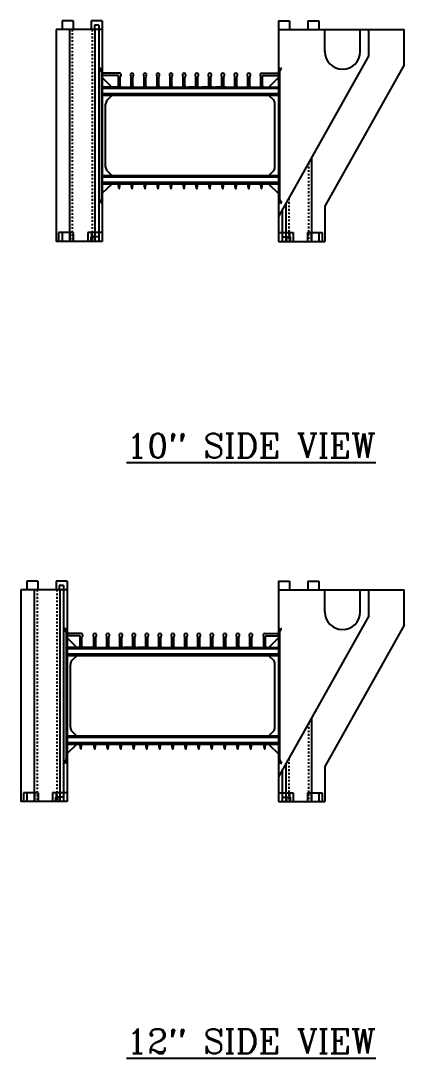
# Model space of a CAD drawing. Header units: inches. Extents: x 436 to 523, y 56 to 176.
# Drawn here: x 436 to 457.8, y 55.8 to 114.6 of the extents above; entities that cross this region are included whole.
import ezdxf

# ---------------------------------------------------------------- set-up
doc = ezdxf.new("R2010")
doc.units = ezdxf.units.IN
doc.header["$MEASUREMENT"] = 0
doc.linetypes.add('DASHED2', pattern=[0.375, 0.25, -0.125])
for name, color, linetype in [('LAYER 12', 12, 'Continuous'), ('LAYER 2', 2, 'Continuous'), ('LAYER 7', 7, 'Continuous')]:
    doc.layers.add(name, color=color, linetype=linetype)
doc.styles.add('ROMAN C', font='romanc.shx', dxfattribs={"height": 0.0938})

msp = doc.modelspace()

# ---------------------------------------------------------------- linework, layer by layer
at = {"layer": 'LAYER 12'}
for p, q in [((438.39566, 114.61827), (438.39566, 114.11827)), ((439.02066, 114.61827), (438.39566, 114.61827)), ((438.39566, 114.61827), (438.39566, 114.11827)), ((439.02066, 114.61827), (438.39566, 114.61827)), ((438.81066, 114.11827), (438.81066, 102.11827)), ((439.02066, 114.61827), (439.02066, 114.11827)), ((439.02066, 114.61827), (439.02066, 114.11827)), ((440.04566, 114.61827), (440.04566, 114.11827)), ((440.67066, 114.61827), (440.04566, 114.61827)), ((440.04566, 114.61827), (440.04566, 114.11827)), ((440.67066, 114.61827), (440.04566, 114.61827)), ((440.22066, 114.36827), (440.22066, 114.11827)), ((440.47066, 114.36827), (440.22066, 114.36827)), ((440.22066, 114.36827), (440.22066, 114.11827)), ((440.47066, 114.36827), (440.22066, 114.36827)), ((440.25566, 114.11827), (440.25566, 102.11827)), ((440.47066, 114.36827), (440.47066, 102.11827)), ((440.47066, 114.36827), (440.47066, 114.11827)), ((440.67066, 114.61827), (440.67066, 114.11827)), ((450.67066, 114.61827), (451.29566, 114.61827)), ((450.67066, 114.61827), (450.67066, 114.11827)), ((450.67066, 114.61827), (451.29566, 114.61827)), ((451.29566, 114.61827), (451.29566, 114.11827)), ((451.29566, 114.61827), (451.29566, 114.11827)), ((452.32066, 114.61827), (452.32066, 114.11827)), ((452.32066, 114.61827), (452.94566, 114.61827)), ((452.32066, 114.61827), (452.32066, 114.11827)), ((452.32066, 114.61827), (452.94566, 114.61827)), ((452.94566, 114.61827), (452.94566, 114.11827)), ((452.94566, 114.61827), (452.94566, 114.11827)), ((440.54566, 111.95879), (440.50816, 111.93714)), ((440.62066, 111.74228), (440.50816, 111.93714)), ((440.67066, 111.74228), (440.54566, 111.95879)), ((440.62066, 111.74228), (440.62066, 104.49425)), ((440.67066, 111.74228), (440.67066, 104.49425)), ((450.67066, 111.74228), (450.79566, 111.95879)), ((450.67066, 111.74228), (450.67066, 104.49425)), ((450.72066, 111.74228), (450.83316, 111.93714)), ((450.72066, 111.74228), (450.72066, 104.49425)), ((450.79566, 111.95879), (450.83316, 111.93714)), ((441.65118, 111.64228), (440.67066, 111.64228)), ((441.58316, 111.51728), (440.67066, 111.51728)), ((441.22066, 110.86296), (440.67066, 111.39322)), ((441.58316, 110.91296), (441.58316, 111.51728)), ((441.68316, 110.91296), (441.68316, 111.43085)), ((442.30816, 110.91296), (442.30816, 111.43085)), ((442.40816, 110.91296), (442.40816, 111.43085)), ((443.04566, 110.91296), (443.04566, 111.43085)), ((443.14566, 110.91296), (443.14566, 111.43085)), ((443.78316, 110.91296), (443.78316, 111.43085)), ((443.88316, 110.91296), (443.88316, 111.43085)), ((444.52066, 110.91296), (444.52066, 111.43085)), ((444.62066, 110.91296), (444.62066, 111.43085)), ((445.25816, 110.91296), (445.25816, 111.43085)), ((445.35816, 110.91296), (445.35816, 111.43085)), ((445.98316, 110.91296), (445.98316, 111.43085)), ((446.08316, 110.91296), (446.08316, 111.43085)), ((446.72066, 110.91296), (446.72066, 111.43085)), ((446.82066, 110.91296), (446.82066, 111.43085)), ((447.45816, 110.91296), (447.45816, 111.43085)), ((447.55816, 110.91296), (447.55816, 111.43085)), ((448.19566, 110.91296), (448.19566, 111.43085)), ((448.29566, 110.91296), (448.29566, 111.43085)), ((448.93316, 110.91296), (448.93316, 111.43085)), ((449.03316, 110.91296), (449.03316, 111.43085)), ((449.65816, 110.91296), (449.65816, 111.43085)), ((449.70816, 111.64228), (450.67066, 111.64228)), ((449.75816, 110.91296), (449.75816, 111.51728)), ((449.75816, 111.51728), (450.67066, 111.51728)), ((450.12066, 110.86296), (450.67066, 111.39322)), ((440.67066, 110.86296), (441.22066, 110.86296)), ((441.53316, 110.86296), (440.67066, 110.86296)), ((440.67066, 110.86296), (450.67066, 110.86296)), ((450.67066, 110.77296), (440.67066, 110.77296)), ((441.53316, 110.86296), (441.73316, 110.86296)), ((442.25816, 110.86296), (442.45816, 110.86296)), ((442.99566, 110.86296), (443.19566, 110.86296)), ((443.67691, 110.86296), (444.22691, 110.86296)), ((443.73316, 110.86296), (443.93316, 110.86296)), ((444.42691, 110.86296), (445.02691, 110.86296)), ((444.47066, 110.86296), (444.67066, 110.86296)), ((445.40816, 110.86296), (445.20816, 110.86296)), ((446.11441, 110.86296), (445.55816, 110.86296)), ((445.93316, 110.86296), (446.13316, 110.86296)), ((446.91441, 110.86296), (446.31441, 110.86296)), ((446.87066, 110.86296), (446.67066, 110.86296)), ((447.66441, 110.86296), (447.11441, 110.86296)), ((447.60816, 110.86296), (447.40816, 110.86296)), ((448.34566, 110.86296), (448.14566, 110.86296)), ((449.08316, 110.86296), (448.88316, 110.86296)), ((449.60816, 110.86296), (449.80816, 110.86296)), ((449.80816, 110.86296), (450.12066, 110.86296)), ((450.67066, 110.47296), (440.67066, 110.47296)), ((450.67066, 110.38296), (440.67066, 110.38296)), ((441.22066, 110.38296), (440.94853, 110.11083)), ((450.12066, 110.38296), (450.37279, 110.13083)), ((440.86066, 106.31723), (440.86066, 109.8987)), ((450.46066, 106.31723), (450.46066, 109.9187)), ((452.53066, 106.83772), (452.53066, 102.11827)), ((440.67066, 105.84296), (450.67066, 105.84296)), ((441.21066, 105.84296), (440.94853, 106.10509)), ((450.11066, 105.84296), (450.37279, 106.10509)), ((450.67066, 105.75296), (440.67066, 105.75296)), ((450.67066, 105.45296), (440.67066, 105.45296)), ((450.67066, 105.36296), (440.67066, 105.36296)), ((441.21066, 105.36296), (440.67066, 104.84245)), ((441.61355, 105.12904), (441.58316, 105.36296)), ((441.65277, 105.12904), (441.68316, 105.36296)), ((442.33855, 105.12904), (442.30816, 105.36296)), ((442.37777, 105.12904), (442.40816, 105.36296)), ((443.07605, 105.12904), (443.04566, 105.36296)), ((443.11527, 105.12904), (443.14566, 105.36296)), ((443.81355, 105.12904), (443.78316, 105.36296)), ((443.85277, 105.12904), (443.88316, 105.36296)), ((444.55105, 105.12904), (444.52066, 105.36296)), ((444.59027, 105.12904), (444.62066, 105.36296)), ((445.28855, 105.12904), (445.25816, 105.36296)), ((445.32777, 105.12904), (445.35816, 105.36296)), ((446.01355, 105.12904), (445.98316, 105.36296)), ((446.05277, 105.12904), (446.08316, 105.36296)), ((446.75105, 105.12904), (446.72066, 105.36296)), ((446.79027, 105.12904), (446.82066, 105.36296)), ((447.48855, 105.12904), (447.45816, 105.36296)), ((447.52777, 105.12904), (447.55816, 105.36296)), ((448.22605, 105.12904), (448.19566, 105.36296)), ((448.26527, 105.12904), (448.29566, 105.36296)), ((448.96355, 105.12904), (448.93316, 105.36296)), ((449.00277, 105.12904), (449.03316, 105.36296)), ((449.68855, 105.12904), (449.65816, 105.36296)), ((449.72777, 105.12904), (449.75816, 105.36296)), ((450.11066, 105.36296), (450.67066, 104.82868)), ((440.62066, 104.49425), (440.50816, 104.2994)), ((440.54566, 104.27775), (440.50816, 104.2994)), ((440.67066, 104.49425), (440.54566, 104.27775)), ((450.67066, 104.49425), (450.79566, 104.27775)), ((450.72066, 104.49425), (450.83316, 104.2994)), ((450.79566, 104.27775), (450.83316, 104.2994)), ((451.08566, 104.26883), (451.08566, 102.11827)), ((450.87066, 103.88661), (450.87066, 102.11827)), ((438.19566, 102.61827), (438.19566, 102.11827)), ((438.82066, 102.61827), (438.19566, 102.61827)), ((438.39996, 102.61827), (438.39996, 102.11827)), ((439.02496, 102.61827), (438.39996, 102.61827)), ((438.39996, 102.61827), (438.39996, 102.11827)), ((439.02496, 102.61827), (438.39996, 102.61827)), ((438.39996, 102.61827), (438.39996, 102.11827)), ((439.02496, 102.61827), (438.39996, 102.61827)), ((438.82066, 102.61827), (438.82066, 102.11827)), ((439.02496, 102.61827), (439.02496, 102.11827)), ((439.02496, 102.61827), (439.02496, 102.11827)), ((439.02496, 102.61827), (439.02496, 102.11827)), ((439.84566, 102.61827), (439.84566, 102.11827)), ((440.47066, 102.61827), (439.84566, 102.61827)), ((440.02066, 102.36827), (440.02066, 102.11827)), ((440.27066, 102.36827), (440.02066, 102.36827)), ((440.04996, 102.61827), (440.04996, 102.11827)), ((440.67066, 102.61827), (440.04996, 102.61827)), ((440.04996, 102.61827), (440.04996, 102.11827)), ((440.67066, 102.61827), (440.04996, 102.61827)), ((440.04996, 102.61827), (440.04996, 102.11827)), ((440.67066, 102.61827), (440.04996, 102.61827)), ((440.22496, 102.36827), (440.22496, 102.11827)), ((440.47496, 102.36827), (440.22496, 102.36827)), ((440.22496, 102.36827), (440.22496, 102.11827)), ((440.47496, 102.36827), (440.22496, 102.36827)), ((440.22496, 102.36827), (440.22496, 102.11827)), ((440.47496, 102.36827), (440.22496, 102.36827)), ((440.47066, 102.61827), (440.47066, 102.11827)), ((440.47496, 102.36827), (440.47496, 102.11827)), ((440.47496, 102.36827), (440.47496, 102.11827)), ((450.67066, 102.61827), (451.29136, 102.61827)), ((450.67066, 102.61827), (451.29136, 102.61827)), ((450.67066, 102.61827), (451.29136, 102.61827)), ((450.86636, 102.36827), (450.86636, 102.11827)), ((450.86636, 102.36827), (451.11636, 102.36827)), ((450.86636, 102.36827), (451.11636, 102.36827)), ((450.86636, 102.36827), (450.86636, 102.11827)), ((450.86636, 102.36827), (451.11636, 102.36827)), ((450.87066, 102.61827), (450.87066, 102.11827)), ((450.87066, 102.61827), (451.49566, 102.61827)), ((451.07066, 102.36827), (451.32066, 102.36827)), ((451.11636, 102.36827), (451.11636, 102.11827)), ((451.11636, 102.36827), (451.11636, 102.11827)), ((451.11636, 102.36827), (451.11636, 102.11827)), ((451.29136, 102.61827), (451.29136, 102.11827)), ((451.29136, 102.61827), (451.29136, 102.11827)), ((451.29136, 102.61827), (451.29136, 102.11827)), ((451.32066, 102.36827), (451.32066, 102.11827)), ((451.49566, 102.61827), (451.49566, 102.11827)), ((452.31636, 102.61827), (452.31636, 102.11827)), ((452.31636, 102.61827), (452.94136, 102.61827)), ((452.31636, 102.61827), (452.31636, 102.11827)), ((452.31636, 102.61827), (452.94136, 102.61827)), ((452.31636, 102.61827), (452.31636, 102.11827)), ((452.31636, 102.61827), (452.94136, 102.61827)), ((452.52066, 102.61827), (452.52066, 102.11827)), ((452.52066, 102.61827), (453.14566, 102.61827)), ((452.94136, 102.61827), (452.94136, 102.11827)), ((452.94136, 102.61827), (452.94136, 102.11827)), ((452.94136, 102.61827), (452.94136, 102.11827)), ((453.14566, 102.61827), (453.14566, 102.11827)), ((436.39566, 82.86827), (436.39566, 82.36827)), ((437.02066, 82.86827), (436.39566, 82.86827)), ((436.39566, 82.86827), (436.39566, 82.36827)), ((437.02066, 82.86827), (436.39566, 82.86827)), ((436.81066, 82.36827), (436.81066, 70.36827)), ((437.02066, 82.86827), (437.02066, 82.36827)), ((437.02066, 82.86827), (437.02066, 82.36827)), ((438.04566, 82.86827), (438.04566, 82.36827)), ((438.67066, 82.86827), (438.04566, 82.86827)), ((438.04566, 82.86827), (438.04566, 82.36827)), ((438.67066, 82.86827), (438.04566, 82.86827)), ((438.22066, 82.61827), (438.22066, 82.36827)), ((438.47066, 82.61827), (438.22066, 82.61827)), ((438.22066, 82.61827), (438.22066, 82.36827)), ((438.47066, 82.61827), (438.22066, 82.61827)), ((438.25566, 82.36827), (438.25566, 70.36827)), ((438.47066, 82.61827), (438.47066, 70.36827)), ((438.47066, 82.61827), (438.47066, 82.36827)), ((438.67066, 82.86827), (438.67066, 82.36827)), ((450.67066, 82.86827), (451.29566, 82.86827)), ((450.67066, 82.86827), (450.67066, 82.36827)), ((450.67066, 82.86827), (451.29566, 82.86827)), ((451.29566, 82.86827), (451.29566, 82.36827)), ((451.29566, 82.86827), (451.29566, 82.36827)), ((452.32066, 82.86827), (452.32066, 82.36827)), ((452.32066, 82.86827), (452.94566, 82.86827)), ((452.32066, 82.86827), (452.32066, 82.36827)), ((452.32066, 82.86827), (452.94566, 82.86827)), ((452.94566, 82.86827), (452.94566, 82.36827)), ((452.94566, 82.86827), (452.94566, 82.36827)), ((438.54566, 80.20879), (438.50816, 80.18714)), ((438.62066, 79.99228), (438.50816, 80.18714)), ((438.67066, 79.99228), (438.54566, 80.20879)), ((438.62066, 79.99228), (438.62066, 72.74425)), ((438.67066, 79.99228), (438.67066, 72.74425)), ((450.67066, 79.99228), (450.79566, 80.20879)), ((450.67066, 79.99228), (450.67066, 72.74425)), ((450.72066, 79.99228), (450.83316, 80.18714)), ((450.72066, 79.99228), (450.72066, 72.74425)), ((450.79566, 80.20879), (450.83316, 80.18714)), ((439.47618, 79.89228), (438.67066, 79.89228)), ((439.40816, 79.76728), (438.67066, 79.76728)), ((439.22066, 79.11296), (438.67066, 79.64322)), ((439.40816, 79.16296), (439.40816, 79.76728)), ((439.50816, 79.16296), (439.50816, 79.68085)), ((440.19566, 79.16296), (440.19566, 79.68085)), ((440.29566, 79.16296), (440.29566, 79.68085)), ((440.93316, 79.16296), (440.93316, 79.68085)), ((441.03316, 79.16296), (441.03316, 79.68085)), ((441.67066, 79.16296), (441.67066, 79.68085)), ((441.77066, 79.16296), (441.77066, 79.68085)), ((442.40816, 79.16296), (442.40816, 79.68085)), ((442.50816, 79.16296), (442.50816, 79.68085)), ((443.14566, 79.16296), (443.14566, 79.68085)), ((443.24566, 79.16296), (443.24566, 79.68085)), ((443.88316, 79.16296), (443.88316, 79.68085)), ((443.98316, 79.16296), (443.98316, 79.68085)), ((444.62066, 79.16296), (444.62066, 79.68085)), ((444.72066, 79.16296), (444.72066, 79.68085)), ((445.35816, 79.16296), (445.35816, 79.68085)), ((445.45816, 79.16296), (445.45816, 79.68085)), ((446.09566, 79.16296), (446.09566, 79.68085)), ((446.19566, 79.16296), (446.19566, 79.68085)), ((446.83316, 79.16296), (446.83316, 79.68085)), ((446.93316, 79.16296), (446.93316, 79.68085)), ((447.57066, 79.16296), (447.57066, 79.68085)), ((447.67066, 79.16296), (447.67066, 79.68085)), ((448.30816, 79.16296), (448.30816, 79.68085)), ((448.40816, 79.16296), (448.40816, 79.68085)), ((449.04566, 79.16296), (449.04566, 79.68085)), ((449.14566, 79.16296), (449.14566, 79.68085)), ((449.83316, 79.16296), (449.83316, 79.68085)), ((449.88316, 79.89228), (450.67066, 79.89228)), ((449.93316, 79.16296), (449.93316, 79.76728)), ((449.93316, 79.76728), (450.67066, 79.76728)), ((450.12066, 79.11296), (450.67066, 79.64322)), ((438.67066, 79.11296), (439.22066, 79.11296)), ((439.35816, 79.11296), (438.67066, 79.11296)), ((438.67066, 79.11296), (450.67066, 79.11296)), ((450.67066, 79.02296), (438.67066, 79.02296)), ((439.35816, 79.11296), (439.55816, 79.11296)), ((440.17066, 79.11296), (439.55816, 79.11296)), ((440.14566, 79.11296), (440.34566, 79.11296)), ((440.88316, 79.11296), (441.08316, 79.11296)), ((441.62066, 79.11296), (441.82066, 79.11296)), ((442.49566, 79.11296), (441.89566, 79.11296)), ((442.35816, 79.11296), (442.55816, 79.11296)), ((443.24566, 79.11296), (442.69566, 79.11296)), ((443.29566, 79.11296), (443.09566, 79.11296)), ((444.03316, 79.11296), (443.83316, 79.11296)), ((444.77066, 79.11296), (444.57066, 79.11296)), ((445.30816, 79.11296), (445.50816, 79.11296)), ((446.04566, 79.11296), (446.24566, 79.11296)), ((446.09566, 79.11296), (446.64566, 79.11296)), ((446.98316, 79.11296), (446.78316, 79.11296)), ((446.84566, 79.11296), (447.44566, 79.11296)), ((447.72066, 79.11296), (447.52066, 79.11296)), ((448.45816, 79.11296), (448.25816, 79.11296)), ((449.19566, 79.11296), (448.99566, 79.11296)), ((449.78316, 79.11296), (449.98316, 79.11296)), ((449.98316, 79.11296), (450.12066, 79.11296)), ((450.67066, 78.72296), (438.67066, 78.72296)), ((450.67066, 78.63296), (438.67066, 78.63296)), ((439.22066, 78.63296), (438.94853, 78.36083)), ((450.12066, 78.63296), (450.37279, 78.38083)), ((438.86066, 74.56723), (438.86066, 78.1487)), ((450.46066, 74.56723), (450.46066, 78.1687)), ((452.53066, 75.08772), (452.53066, 70.36827)), ((438.67066, 74.09296), (450.67066, 74.09296)), ((439.21066, 74.09296), (438.94853, 74.35509)), ((450.11066, 74.09296), (450.37279, 74.35509)), ((450.67066, 74.00296), (438.67066, 74.00296)), ((450.67066, 73.70296), (438.67066, 73.70296)), ((450.67066, 73.61296), (438.67066, 73.61296)), ((439.21066, 73.61296), (438.67066, 73.09245)), ((439.43855, 73.37904), (439.40816, 73.61296)), ((439.47777, 73.37904), (439.50816, 73.61296)), ((440.22605, 73.37904), (440.19566, 73.61296)), ((440.26527, 73.37904), (440.29566, 73.61296)), ((440.96355, 73.37904), (440.93316, 73.61296)), ((441.00277, 73.37904), (441.03316, 73.61296)), ((441.70105, 73.37904), (441.67066, 73.61296)), ((441.74027, 73.37904), (441.77066, 73.61296)), ((442.43855, 73.37904), (442.40816, 73.61296)), ((442.47777, 73.37904), (442.50816, 73.61296)), ((443.17605, 73.37904), (443.14566, 73.61296)), ((443.21527, 73.37904), (443.24566, 73.61296)), ((443.91355, 73.37904), (443.88316, 73.61296)), ((443.95277, 73.37904), (443.98316, 73.61296)), ((444.65105, 73.37904), (444.62066, 73.61296)), ((444.69027, 73.37904), (444.72066, 73.61296)), ((445.38855, 73.37904), (445.35816, 73.61296)), ((445.42777, 73.37904), (445.45816, 73.61296)), ((446.12605, 73.37904), (446.09566, 73.61296)), ((446.16527, 73.37904), (446.19566, 73.61296)), ((446.86355, 73.37904), (446.83316, 73.61296)), ((446.90277, 73.37904), (446.93316, 73.61296)), ((447.60105, 73.37904), (447.57066, 73.61296)), ((447.64027, 73.37904), (447.67066, 73.61296)), ((448.33855, 73.37904), (448.30816, 73.61296)), ((448.37777, 73.37904), (448.40816, 73.61296)), ((449.07605, 73.37904), (449.04566, 73.61296)), ((449.11527, 73.37904), (449.14566, 73.61296)), ((449.86355, 73.37904), (449.83316, 73.61296)), ((449.90277, 73.37904), (449.93316, 73.61296)), ((450.11066, 73.61296), (450.67066, 73.07868)), ((438.62066, 72.74425), (438.50816, 72.5494)), ((438.54566, 72.52775), (438.50816, 72.5494)), ((438.67066, 72.74425), (438.54566, 72.52775)), ((450.67066, 72.74425), (450.79566, 72.52775)), ((450.72066, 72.74425), (450.83316, 72.5494)), ((450.79566, 72.52775), (450.83316, 72.5494)), ((451.08566, 72.51883), (451.08566, 70.36827)), ((450.87066, 72.13661), (450.87066, 70.36827)), ((436.19566, 70.86827), (436.19566, 70.36827)), ((436.82066, 70.86827), (436.19566, 70.86827)), ((436.39996, 70.86827), (436.39996, 70.36827)), ((437.02496, 70.86827), (436.39996, 70.86827)), ((436.39996, 70.86827), (436.39996, 70.36827)), ((437.02496, 70.86827), (436.39996, 70.86827)), ((436.39996, 70.86827), (436.39996, 70.36827)), ((437.02496, 70.86827), (436.39996, 70.86827)), ((436.82066, 70.86827), (436.82066, 70.36827)), ((437.02496, 70.86827), (437.02496, 70.36827)), ((437.02496, 70.86827), (437.02496, 70.36827)), ((437.02496, 70.86827), (437.02496, 70.36827)), ((437.84566, 70.86827), (437.84566, 70.36827)), ((438.47066, 70.86827), (437.84566, 70.86827)), ((438.02066, 70.61827), (438.02066, 70.36827)), ((438.27066, 70.61827), (438.02066, 70.61827)), ((438.04996, 70.86827), (438.04996, 70.36827)), ((438.67066, 70.86827), (438.04996, 70.86827)), ((438.04996, 70.86827), (438.04996, 70.36827)), ((438.67066, 70.86827), (438.04996, 70.86827)), ((438.04996, 70.86827), (438.04996, 70.36827)), ((438.67066, 70.86827), (438.04996, 70.86827)), ((438.22496, 70.61827), (438.22496, 70.36827)), ((438.47496, 70.61827), (438.22496, 70.61827)), ((438.22496, 70.61827), (438.22496, 70.36827)), ((438.47496, 70.61827), (438.22496, 70.61827)), ((438.22496, 70.61827), (438.22496, 70.36827)), ((438.47496, 70.61827), (438.22496, 70.61827)), ((438.47066, 70.86827), (438.47066, 70.36827)), ((438.47496, 70.61827), (438.47496, 70.36827)), ((438.47496, 70.61827), (438.47496, 70.36827)), ((450.67066, 70.86827), (451.29136, 70.86827)), ((450.67066, 70.86827), (451.29136, 70.86827)), ((450.67066, 70.86827), (451.29136, 70.86827)), ((450.86636, 70.61827), (450.86636, 70.36827)), ((450.86636, 70.61827), (451.11636, 70.61827)), ((450.86636, 70.61827), (451.11636, 70.61827)), ((450.86636, 70.61827), (450.86636, 70.36827)), ((450.86636, 70.61827), (451.11636, 70.61827)), ((450.87066, 70.86827), (450.87066, 70.36827)), ((450.87066, 70.86827), (451.49566, 70.86827)), ((451.07066, 70.61827), (451.32066, 70.61827)), ((451.11636, 70.61827), (451.11636, 70.36827)), ((451.11636, 70.61827), (451.11636, 70.36827)), ((451.11636, 70.61827), (451.11636, 70.36827)), ((451.29136, 70.86827), (451.29136, 70.36827)), ((451.29136, 70.86827), (451.29136, 70.36827)), ((451.29136, 70.86827), (451.29136, 70.36827)), ((451.32066, 70.61827), (451.32066, 70.36827)), ((451.49566, 70.86827), (451.49566, 70.36827)), ((452.31636, 70.86827), (452.31636, 70.36827)), ((452.31636, 70.86827), (452.94136, 70.86827)), ((452.31636, 70.86827), (452.31636, 70.36827)), ((452.31636, 70.86827), (452.94136, 70.86827)), ((452.31636, 70.86827), (452.31636, 70.36827)), ((452.31636, 70.86827), (452.94136, 70.86827)), ((452.52066, 70.86827), (452.52066, 70.36827)), ((452.52066, 70.86827), (453.14566, 70.86827)), ((452.94136, 70.86827), (452.94136, 70.36827)), ((452.94136, 70.86827), (452.94136, 70.36827)), ((452.94136, 70.86827), (452.94136, 70.36827)), ((453.14566, 70.86827), (453.14566, 70.36827))]:
    msp.add_line(p, q, dxfattribs=at)
at = {"layer": 'LAYER 12', "linetype": 'DASHED2', "ltscale": 0.15}
for p, q in [((438.97066, 114.11827), (438.97066, 102.11827)), ((440.09566, 114.11827), (440.09566, 102.11827)), ((452.37066, 106.55328), (452.37066, 102.11827)), ((451.24566, 104.55328), (451.24566, 102.11827)), ((436.97066, 82.36827), (436.97066, 70.36827)), ((438.09566, 82.36827), (438.09566, 70.36827)), ((452.37066, 74.80328), (452.37066, 70.36827)), ((451.24566, 72.80328), (451.24566, 70.36827))]:
    msp.add_line(p, q, dxfattribs=at)
at = {"layer": 'LAYER 12'}
for centre, radius, start, end in [((441.64565, 111.55124), 0.09121, 307.4863304, 93.4765684), ((441.74492, 111.43509), 0.0619, 134.9903235, 183.9263368), ((442.35816, 111.5487), 0.09358, 311.7278668, 228.2721332), ((442.20816, 111.43085), 0.1, 0, 28.6972394), ((442.50816, 111.43085), 0.1, 151.3027606, 180), ((443.09566, 111.5487), 0.09358, 311.7278668, 228.2721332), ((442.94566, 111.43085), 0.1, 0, 28.6972394), ((443.24566, 111.43085), 0.1, 151.3027606, 180), ((443.83316, 111.5487), 0.09358, 311.7278668, 228.2721332), ((443.68316, 111.43085), 0.1, 0, 28.6972394), ((443.98316, 111.43085), 0.1, 151.3027606, 180), ((444.57066, 111.5487), 0.09358, 311.7278668, 228.2721332), ((444.42066, 111.43085), 0.1, 0, 28.6972394), ((444.72066, 111.43085), 0.1, 151.3027606, 180), ((445.30816, 111.5487), 0.09358, 311.7278668, 228.2721332), ((445.15816, 111.43085), 0.1, 0, 28.6972394), ((445.45816, 111.43085), 0.1, 151.3027606, 180), ((446.03316, 111.5487), 0.09358, 311.7278668, 228.2721332), ((445.88316, 111.43085), 0.1, 0, 28.6972394), ((446.18316, 111.43085), 0.1, 151.3027606, 180), ((446.77066, 111.5487), 0.09358, 311.7278668, 228.2721332), ((446.62066, 111.43085), 0.1, 0, 28.6972394), ((446.92066, 111.43085), 0.1, 151.3027606, 180), ((447.50816, 111.5487), 0.09358, 311.7278668, 228.2721332), ((447.35816, 111.43085), 0.1, 0, 28.6972394), ((447.65816, 111.43085), 0.1, 151.3027606, 180), ((448.24566, 111.5487), 0.09358, 311.7278668, 228.2721332), ((448.09566, 111.43085), 0.1, 0, 28.6972394), ((448.39566, 111.43085), 0.1, 151.3027606, 180), ((448.98316, 111.5487), 0.09358, 311.7278668, 228.2721332), ((448.83316, 111.43085), 0.1, 0, 28.6972394), ((449.13316, 111.43085), 0.1, 151.3027606, 180), ((449.70816, 111.5487), 0.09358, 90, 228.2720387), ((449.54591, 111.42771), 0.1123, 1.5997261, 27.097515), ((441.53316, 110.91296), 0.05, 270, 0), ((441.73316, 110.91296), 0.05, 180, 270), ((442.25816, 110.91296), 0.05, 270, 0), ((442.45816, 110.91296), 0.05, 180, 270), ((442.99566, 110.91296), 0.05, 270, 0), ((443.19566, 110.91296), 0.05, 180, 270), ((443.73316, 110.91296), 0.05, 270, 0), ((443.93316, 110.91296), 0.05, 180, 270), ((444.47066, 110.91296), 0.05, 270, 0), ((444.67066, 110.91296), 0.05, 180, 270), ((445.20816, 110.91296), 0.05, 270, 0), ((445.40816, 110.91296), 0.05, 180, 270), ((445.93316, 110.91296), 0.05, 270, 0), ((446.13316, 110.91296), 0.05, 180, 270), ((446.67066, 110.91296), 0.05, 270, 0), ((446.87066, 110.91296), 0.05, 180, 270), ((447.40816, 110.91296), 0.05, 270, 0), ((447.60816, 110.91296), 0.05, 180, 270), ((448.14566, 110.91296), 0.05, 270, 0), ((448.34566, 110.91296), 0.05, 180, 270), ((448.88316, 110.91296), 0.05, 270, 0), ((449.08316, 110.91296), 0.05, 180, 270), ((449.60816, 110.91296), 0.05, 270, 0), ((449.80816, 110.91296), 0.05, 180, 270), ((441.16066, 109.8987), 0.3, 135, 180), ((450.16066, 109.9187), 0.3, 0, 45), ((441.16066, 106.31723), 0.3, 180, 225), ((450.16066, 106.31723), 0.3, 315, 0), ((441.63316, 105.13296), 0.02, 191.3099325, 348.6900675), ((442.35816, 105.13296), 0.02, 191.3099325, 348.6900675), ((443.09566, 105.13296), 0.02, 191.3099325, 348.6900675), ((443.83316, 105.13296), 0.02, 191.3099325, 348.6900675), ((444.57066, 105.13296), 0.02, 191.3099325, 348.6900675), ((445.30816, 105.13296), 0.02, 191.3099325, 348.6900675), ((446.03316, 105.13296), 0.02, 191.3099325, 348.6900675), ((446.77066, 105.13296), 0.02, 191.3099325, 348.6900675), ((447.50816, 105.13296), 0.02, 191.3099325, 348.6900675), ((448.24566, 105.13296), 0.02, 191.3099325, 348.6900675), ((448.98316, 105.13296), 0.02, 191.3099325, 348.6900675), ((449.70816, 105.13296), 0.02, 191.3099325, 348.6900675), ((439.47065, 79.80124), 0.09121, 307.4863304, 93.4765684), ((439.56992, 79.68509), 0.0619, 134.9903235, 183.9263368), ((440.24566, 79.7987), 0.09358, 311.7278668, 228.2721332), ((440.09566, 79.68085), 0.1, 0, 28.6972394), ((440.39566, 79.68085), 0.1, 151.3027606, 180), ((440.98316, 79.7987), 0.09358, 311.7278668, 228.2721332), ((440.83316, 79.68085), 0.1, 0, 28.6972394), ((441.13316, 79.68085), 0.1, 151.3027606, 180), ((441.72066, 79.7987), 0.09358, 311.7278668, 228.2721332), ((441.57066, 79.68085), 0.1, 0, 28.6972394), ((441.87066, 79.68085), 0.1, 151.3027606, 180), ((442.45816, 79.7987), 0.09358, 311.7278668, 228.2721332), ((442.30816, 79.68085), 0.1, 0, 28.6972394), ((442.60816, 79.68085), 0.1, 151.3027606, 180), ((443.19566, 79.7987), 0.09358, 311.7278668, 228.2721332), ((443.04566, 79.68085), 0.1, 0, 28.6972394), ((443.34566, 79.68085), 0.1, 151.3027606, 180), ((443.93316, 79.7987), 0.09358, 311.7278668, 228.2721332), ((443.78316, 79.68085), 0.1, 0, 28.6972394), ((444.08316, 79.68085), 0.1, 151.3027606, 180), ((444.67066, 79.7987), 0.09358, 311.7278668, 228.2721332), ((444.52066, 79.68085), 0.1, 0, 28.6972394), ((444.82066, 79.68085), 0.1, 151.3027606, 180), ((445.40816, 79.7987), 0.09358, 311.7278668, 228.2721332), ((445.25816, 79.68085), 0.1, 0, 28.6972394), ((445.55816, 79.68085), 0.1, 151.3027606, 180), ((446.14566, 79.7987), 0.09358, 311.7278668, 228.2721332), ((445.99566, 79.68085), 0.1, 0, 28.6972394), ((446.29566, 79.68085), 0.1, 151.3027606, 180), ((446.88316, 79.7987), 0.09358, 311.7278668, 228.2721332), ((446.73316, 79.68085), 0.1, 0, 28.6972394), ((447.03316, 79.68085), 0.1, 151.3027606, 180), ((447.62066, 79.7987), 0.09358, 311.7278668, 228.2721332), ((447.47066, 79.68085), 0.1, 0, 28.6972394), ((447.77066, 79.68085), 0.1, 151.3027606, 180), ((448.35816, 79.7987), 0.09358, 311.7278668, 228.2721332), ((448.20816, 79.68085), 0.1, 0, 28.6972394), ((448.50816, 79.68085), 0.1, 151.3027606, 180), ((449.09566, 79.7987), 0.09358, 311.7278668, 228.2721332), ((448.94566, 79.68085), 0.1, 0, 28.6972394), ((449.24566, 79.68085), 0.1, 151.3027606, 180), ((449.88316, 79.7987), 0.09358, 90, 228.2720387), ((449.72091, 79.67771), 0.1123, 1.5997261, 27.097515), ((439.35816, 79.16296), 0.05, 270, 0), ((439.55816, 79.16296), 0.05, 180, 270), ((440.14566, 79.16296), 0.05, 270, 0), ((440.34566, 79.16296), 0.05, 180, 270), ((440.88316, 79.16296), 0.05, 270, 0), ((441.08316, 79.16296), 0.05, 180, 270), ((441.62066, 79.16296), 0.05, 270, 0), ((441.82066, 79.16296), 0.05, 180, 270), ((442.35816, 79.16296), 0.05, 270, 0), ((442.55816, 79.16296), 0.05, 180, 270), ((443.09566, 79.16296), 0.05, 270, 0), ((443.29566, 79.16296), 0.05, 180, 270), ((443.83316, 79.16296), 0.05, 270, 0), ((444.03316, 79.16296), 0.05, 180, 270), ((444.57066, 79.16296), 0.05, 270, 0), ((444.77066, 79.16296), 0.05, 180, 270), ((445.30816, 79.16296), 0.05, 270, 0), ((445.50816, 79.16296), 0.05, 180, 270), ((446.04566, 79.16296), 0.05, 270, 0), ((446.24566, 79.16296), 0.05, 180, 270), ((446.78316, 79.16296), 0.05, 270, 0), ((446.98316, 79.16296), 0.05, 180, 270), ((447.52066, 79.16296), 0.05, 270, 0), ((447.72066, 79.16296), 0.05, 180, 270), ((448.25816, 79.16296), 0.05, 270, 0), ((448.45816, 79.16296), 0.05, 180, 270), ((448.99566, 79.16296), 0.05, 270, 0), ((449.19566, 79.16296), 0.05, 180, 270), ((449.78316, 79.16296), 0.05, 270, 0), ((449.98316, 79.16296), 0.05, 180, 270), ((439.16066, 78.1487), 0.3, 135, 180), ((450.16066, 78.1687), 0.3, 0, 45), ((439.16066, 74.56723), 0.3, 180, 225), ((450.16066, 74.56723), 0.3, 315, 0), ((439.45816, 73.38296), 0.02, 191.3099325, 348.6900675), ((440.24566, 73.38296), 0.02, 191.3099325, 348.6900675), ((440.98316, 73.38296), 0.02, 191.3099325, 348.6900675), ((441.72066, 73.38296), 0.02, 191.3099325, 348.6900675), ((442.45816, 73.38296), 0.02, 191.3099325, 348.6900675), ((443.19566, 73.38296), 0.02, 191.3099325, 348.6900675), ((443.93316, 73.38296), 0.02, 191.3099325, 348.6900675), ((444.67066, 73.38296), 0.02, 191.3099325, 348.6900675), ((445.40816, 73.38296), 0.02, 191.3099325, 348.6900675), ((446.14566, 73.38296), 0.02, 191.3099325, 348.6900675), ((446.88316, 73.38296), 0.02, 191.3099325, 348.6900675), ((447.62066, 73.38296), 0.02, 191.3099325, 348.6900675), ((448.35816, 73.38296), 0.02, 191.3099325, 348.6900675), ((449.09566, 73.38296), 0.02, 191.3099325, 348.6900675), ((449.88316, 73.38296), 0.02, 191.3099325, 348.6900675)]:
    msp.add_arc(centre, radius, start, end, dxfattribs=at)
at = {"layer": 'LAYER 2'}
for p, q in [((438.04566, 114.11827), (438.04566, 102.11827)), ((440.67066, 114.11827), (438.04566, 114.11827)), ((440.67066, 114.11827), (440.67066, 102.11827)), ((450.67066, 114.11827), (450.67066, 102.11827)), ((450.67066, 114.11827), (457.79566, 114.11827)), ((453.29566, 112.86827), (453.29566, 114.11827)), ((455.29566, 112.86827), (455.29566, 114.11827)), ((455.79566, 112.64217), (455.79566, 114.11827)), ((457.79566, 112.11827), (457.79566, 114.11827)), ((455.79566, 112.64217), (450.67066, 103.53106)), ((457.79566, 112.11827), (453.29566, 104.11827)), ((453.29566, 104.11827), (453.29566, 102.11827)), ((440.67066, 102.11827), (438.04566, 102.11827)), ((450.67066, 102.11827), (453.29566, 102.11827)), ((436.04566, 82.36827), (436.04566, 70.36827)), ((438.67066, 82.36827), (436.04566, 82.36827)), ((438.67066, 82.36827), (438.67066, 70.36827)), ((450.67066, 82.36827), (450.67066, 70.36827)), ((450.67066, 82.36827), (457.79566, 82.36827)), ((453.29566, 81.11827), (453.29566, 82.36827)), ((455.29566, 81.11827), (455.29566, 82.36827)), ((455.79566, 80.89217), (455.79566, 82.36827)), ((457.79566, 80.36827), (457.79566, 82.36827)), ((455.79566, 80.89217), (450.67066, 71.78106)), ((457.79566, 80.36827), (453.29566, 72.36827)), ((453.29566, 72.36827), (453.29566, 70.36827)), ((438.67066, 70.36827), (436.04566, 70.36827)), ((450.67066, 70.36827), (453.29566, 70.36827))]:
    msp.add_line(p, q, dxfattribs=at)
for centre in [(454.29566, 112.86827), (454.29566, 81.11827)]:
    msp.add_arc(centre, 1, 180, 0, dxfattribs=at)

# ---------------------------------------------------------------- texts
at = {"layer": 'LAYER 7', "char_height": 1.375, "attachment_point": 7, "style": 'ROMAN C'}
for s, insert in [('\\A1;{\\L10" SIDE VIEW}', (442.04566, 89.85402)), ('\\A1;{\\L12" SIDE VIEW}', (442.04566, 56.10402))]:
    msp.add_mtext_dynamic_manual_height_columns(s, width=51.1351782, gutter_width=5, heights=[0], dxfattribs=dict(at, insert=insert))

doc.saveas('drawing.dxf')
